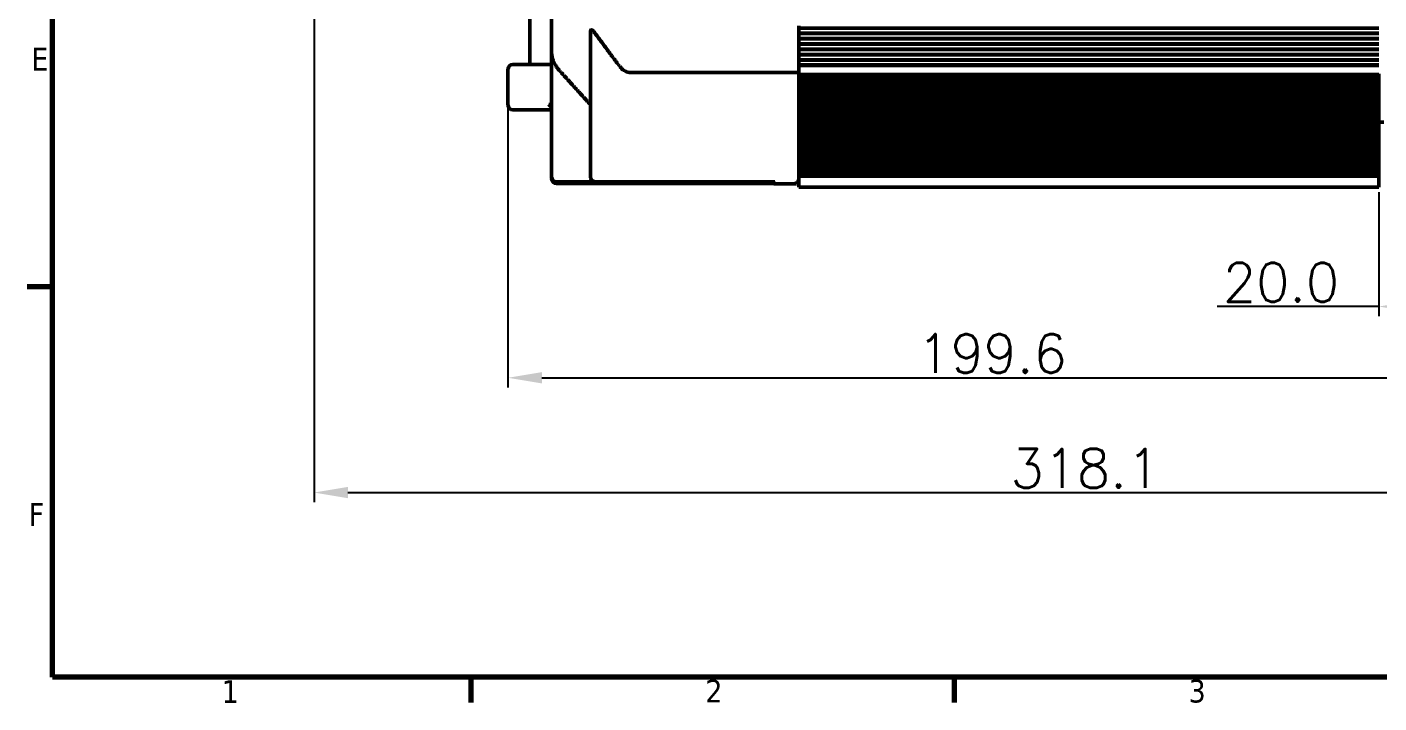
# Model space of a CAD drawing. Header units: millimetres. Extents: x 36 to 1832, y -86 to 592.
# Drawn here: x 44.6 to 323.4, y 35.7 to 175.2 of the extents above; entities that cross this region are included whole.
import ezdxf

# ---------------------------------------------------------------- set-up
doc = ezdxf.new("R2010")
doc.units = ezdxf.units.MM
for name, color, linetype, lineweight in [('경계(ISO)', 7, 'Continuous', 70), ('외형선', 7, 'Continuous', 35), ('외형선(ISO)', 7, 'Continuous', 50)]:
    doc.layers.add(name, color=color, linetype=linetype, lineweight=lineweight)
doc.styles.get("Standard").update_dxf_attribs({"font": 'romans.shx', "bigfont": 'whgtxt.shx'})
doc.styles.add('주 텍스트 (ISO)', font='')
doc.styles.get('주 텍스트 (ISO)').set_extended_font_data('Tahoma')
doc.dimstyles.new('Annotative', dxfattribs={"dimtxt": 8, "dimasz": 7, "dimexe": 2, "dimexo": 1, "dimgap": 1, "dimtad": 1, "dimdec": 1, "dimzin": 0, "dimdsep": 46, "dimtxsty": 'Standard', "dimcen": 0.09, "dimclrd": 7, "dimclre": 7, "dimadec": 0, "dimazin": 0, "dimtfac": 1, "dimtdec": 1, "dimtmove": 0, "dimatfit": 3, "dimfxl": 1, "dimtolj": 1, "dimtzin": 0, "dimarcsym": 0})

# ---------------------------------------------------------------- blocks, each defined once
blk = doc.blocks.new('*D25')
at = {"layer": 'Defpoints', "color": 0}
for p in [(323.41, 142.14), (343.41, 142.14), (343.41, 117.53)]:
    blk.add_point(p, dxfattribs=at)
at = {"layer": '외형선', "color": 7, "lineweight": -2}
for p, q in [((323.41, 141.14), (323.41, 115.53)), ((343.41, 141.14), (343.41, 115.53)), ((323.41, 117.53), (290.03, 117.53)), ((336.41, 117.53), (330.41, 117.53))]:
    blk.add_line(p, q, dxfattribs=at)
at = {"layer": '외형선', "color": 7}
for points in [[(330.41, 118.7), (330.41, 116.36), (323.41, 117.53)], [(336.41, 118.7), (336.41, 116.36), (343.41, 117.53)]]:
    blk.add_solid(points, dxfattribs=at)
at = {"layer": '외형선', "color": 0, "insert": (303.22, 122.53), "char_height": 8, "attachment_point": 5}
blk.add_mtext('\\A1;20.0', dxfattribs=at)
blk = doc.blocks.new('*D32')
at = {"layer": 'Defpoints', "color": 0}
for p in [(143.81, 161.41), (343.41, 141.81), (343.41, 102.83)]:
    blk.add_point(p, dxfattribs=at)
at = {"layer": '외형선', "color": 7, "lineweight": -2}
for p, q in [((143.81, 160.41), (143.81, 100.83)), ((343.41, 140.81), (343.41, 100.83)), ((150.81, 102.83), (336.41, 102.83))]:
    blk.add_line(p, q, dxfattribs=at)
at = {"layer": '외형선', "color": 7}
for points in [[(150.81, 103.99), (150.81, 101.66), (143.81, 102.83)], [(336.41, 103.99), (336.41, 101.66), (343.41, 102.83)]]:
    blk.add_solid(points, dxfattribs=at)
at = {"layer": '외형선', "color": 0, "insert": (243.61, 107.83), "char_height": 8, "attachment_point": 5}
blk.add_mtext('\\A1;199.6', dxfattribs=at)
blk = doc.blocks.new('*D33')
at = {"layer": 'Defpoints', "color": 0}
for p in [(421.91, 214.64), (103.81, 182.05), (421.91, 79.14)]:
    blk.add_point(p, dxfattribs=at)
at = {"layer": '외형선', "color": 7, "lineweight": -2}
for p, q in [((421.91, 213.64), (421.91, 77.14)), ((103.81, 181.05), (103.81, 77.14)), ((110.81, 79.14), (414.91, 79.14))]:
    blk.add_line(p, q, dxfattribs=at)
at = {"layer": '외형선', "color": 7}
for points in [[(110.81, 80.31), (110.81, 77.97), (103.81, 79.14)], [(414.91, 80.31), (414.91, 77.97), (421.91, 79.14)]]:
    blk.add_solid(points, dxfattribs=at)
at = {"layer": '외형선', "color": 0, "insert": (262.86, 84.14), "char_height": 8, "attachment_point": 5}
blk.add_mtext('\\A1;318.1', dxfattribs=at)
blk = doc.blocks.new('경계 Default Border')
at = {"layer": '경계(ISO)'}
for p, q in [((10, 70), (6.1, 70)), ((74.25, 10), (74.25, 6.1)), ((148.5, 10), (148.5, 6.1))]:
    blk.add_line(p, q, dxfattribs=at)
at = {"layer": '경계(ISO)', "flags": 128}
blk.add_lwpolyline([(10, 10), (10, 410), (584, 410), (584, 10), (10, 10)], dxfattribs=at)
at = {"layer": '경계(ISO)', "char_height": 3.5, "attachment_point": 7, "style": '주 텍스트 (ISO)'}
for s, insert in [('E', (6.78, 103.25)), ('F', (6.36, 33.25)), ('1', (35.98, 6.02)), ('2', (110.29, 6.1)), ('3', (184.51, 6.03))]:
    blk.add_mtext(s, dxfattribs=dict(at, insert=insert))

msp = doc.modelspace()

# ---------------------------------------------------------------- linework, layer by layer
at = {"layer": '외형선(ISO)'}
for p, q in [((152.81, 169.86), (152.81, 195.68)), ((148.31, 181.7), (148.31, 167.5)), ((160.81, 174.32), (160.81, 145.41)), ((203.81, 165.84), (203.81, 175.44)), ((323.41, 175), (203.81, 175)), ((323.41, 173.98), (203.81, 173.98)), ((323.41, 173.9), (203.81, 173.9)), ((323.41, 172.88), (203.81, 172.88)), ((323.41, 172.8), (203.81, 172.8)), ((323.41, 171.78), (203.81, 171.78)), ((323.41, 171.71), (203.81, 171.71)), ((323.41, 170.68), (203.81, 170.68)), ((323.41, 170.61), (203.81, 170.61)), ((144.81, 167.5), (152.81, 167.5)), ((152.81, 169.86), (152.81, 145.29)), ((323.41, 169.58), (203.81, 169.58)), ((323.41, 169.51), (203.81, 169.51)), ((323.41, 168.48), (203.81, 168.48)), ((323.41, 168.41), (203.81, 168.41)), ((323.41, 167.38), (203.81, 167.38)), ((323.41, 167.31), (203.81, 167.31)), ((143.81, 166.5), (143.81, 161.41)), ((169.05, 165.84), (203.81, 165.84)), ((203.81, 165.84), (203.81, 165.07)), ((323.41, 165.42), (203.81, 165.42)), ((203.81, 165.07), (203.81, 164.67)), ((203.81, 164.67), (203.81, 164.29)), ((323.41, 164.67), (203.81, 164.67)), ((323.41, 165.42), (323.41, 165.56)), ((323.41, 164.67), (323.41, 165.42)), ((323.41, 163.92), (323.41, 164.67)), ((203.81, 164.29), (203.81, 163.56)), ((323.41, 163.92), (203.81, 163.92)), ((203.81, 163.56), (203.81, 163.17)), ((203.81, 163.17), (203.81, 162.8)), ((323.41, 163.17), (203.81, 163.17)), ((203.81, 162.8), (203.81, 162.05)), ((323.41, 162.42), (203.81, 162.42)), ((203.81, 162.05), (203.81, 161.67)), ((323.41, 163.17), (323.41, 163.92)), ((323.41, 162.42), (323.41, 163.17)), ((323.41, 161.67), (323.41, 162.42)), ((143.81, 159.14), (143.81, 161.41)), ((152.81, 159.26), (152.25, 159.26)), ((152.81, 158.7), (152.25, 159.26)), ((152.49, 159.01), (152.81, 158.69)), ((203.81, 161.67), (203.81, 161.3)), ((323.41, 161.67), (203.81, 161.67)), ((203.81, 161.3), (203.81, 160.54)), ((323.41, 160.92), (203.81, 160.92)), ((203.81, 160.54), (203.81, 160.17)), ((203.81, 160.17), (203.81, 159.81)), ((323.41, 160.17), (203.81, 160.17)), ((203.81, 159.81), (203.81, 159.03)), ((323.41, 159.42), (203.81, 159.42)), ((203.81, 159.03), (203.81, 158.67)), ((323.41, 160.92), (323.41, 161.67)), ((323.41, 160.17), (323.41, 160.92)), ((323.41, 159.42), (323.41, 160.17)), ((323.41, 158.67), (323.41, 159.42)), ((144.81, 158.14), (152.81, 158.14)), ((203.81, 158.67), (203.81, 158.32)), ((323.41, 158.67), (203.81, 158.67)), ((203.81, 158.32), (203.81, 157.53)), ((323.41, 157.92), (203.81, 157.92)), ((203.81, 157.53), (203.81, 157.17)), ((203.81, 157.17), (203.81, 156.83)), ((323.41, 157.17), (203.81, 157.17)), ((203.81, 156.83), (203.81, 156.02)), ((323.41, 156.42), (203.81, 156.42)), ((323.41, 157.92), (323.41, 158.67)), ((323.41, 157.17), (323.41, 157.92)), ((323.41, 156.42), (323.41, 157.17)), ((323.41, 155.67), (323.41, 156.42)), ((203.81, 156.02), (203.81, 155.67)), ((203.81, 155.67), (203.81, 155.33)), ((323.41, 155.67), (203.81, 155.67)), ((203.81, 155.33), (203.81, 154.51)), ((323.41, 154.92), (203.81, 154.92)), ((203.81, 154.51), (203.81, 154.17)), ((203.81, 154.17), (203.81, 153.84)), ((323.41, 154.17), (203.81, 154.17)), ((203.81, 153.84), (203.81, 153)), ((323.41, 153.42), (203.81, 153.42)), ((323.41, 154.92), (323.41, 155.67)), ((324.41, 155.58), (323.41, 155.58)), ((323.41, 154.17), (323.41, 154.92)), ((323.41, 153.42), (323.41, 154.17)), ((323.41, 152.67), (323.41, 153.42)), ((203.81, 153), (203.81, 152.67)), ((203.81, 152.67), (203.81, 152.35)), ((323.41, 152.67), (203.81, 152.67)), ((203.81, 152.35), (203.81, 151.49)), ((323.41, 151.92), (203.81, 151.92)), ((203.81, 151.49), (203.81, 151.17)), ((203.81, 151.17), (203.81, 150.86)), ((323.41, 151.17), (203.81, 151.17)), ((203.81, 150.86), (203.81, 149.99)), ((323.41, 151.92), (323.41, 152.67)), ((323.41, 151.17), (323.41, 151.92)), ((323.41, 150.42), (323.41, 151.17)), ((323.41, 150.42), (203.81, 150.42)), ((203.81, 149.99), (203.81, 149.67)), ((203.81, 149.67), (203.81, 149.37)), ((323.41, 149.67), (203.81, 149.67)), ((203.81, 149.37), (203.81, 148.48)), ((323.41, 148.92), (203.81, 148.92)), ((203.81, 148.48), (203.81, 148.17)), ((203.81, 148.17), (203.81, 147.87)), ((323.41, 148.17), (203.81, 148.17)), ((203.81, 147.87), (203.81, 146.97)), ((323.41, 149.67), (323.41, 150.42)), ((323.41, 148.92), (323.41, 149.67)), ((323.41, 148.17), (323.41, 148.92)), ((323.41, 147.42), (323.41, 148.17)), ((152.81, 144.29), (152.81, 145.29)), ((160.81, 144.41), (160.81, 145.41)), ((323.41, 147.42), (203.81, 147.42)), ((203.81, 146.97), (203.81, 146.67)), ((203.81, 146.67), (203.81, 146.38)), ((323.41, 146.67), (203.81, 146.67)), ((203.81, 146.38), (203.81, 145.46)), ((323.41, 145.92), (203.81, 145.92)), ((203.81, 145.46), (203.81, 145.17)), ((203.81, 145.17), (203.81, 144.78)), ((323.41, 145.17), (203.81, 145.17)), ((323.41, 146.67), (323.41, 147.42)), ((323.41, 145.92), (323.41, 146.67)), ((323.41, 145.17), (323.41, 145.92)), ((323.41, 144.42), (323.41, 145.17)), ((152.81, 144.29), (152.81, 144.26)), ((152.81, 144), (152.81, 144.26)), ((152.81, 144.26), (152.81, 144.26)), ((152.81, 144), (152.81, 143.93)), ((152.81, 143.93), (152.81, 143.93)), ((153.81, 143.26), (198.81, 143.26)), ((153.81, 142.93), (198.81, 142.93)), ((160.81, 144.41), (160.81, 144.3)), ((168.1, 143.26), (168.31, 143.04)), ((168.31, 143.05), (168.1, 143.26)), ((168.13, 143.26), (168.31, 143.07)), ((168.31, 143.08), (168.13, 143.26)), ((168.31, 143.11), (168.16, 143.26)), ((168.16, 143.26), (168.31, 143.1)), ((168.31, 143.14), (168.19, 143.26)), ((168.19, 143.26), (168.31, 143.13)), ((168.31, 143.17), (168.22, 143.26)), ((168.22, 143.26), (168.31, 143.16)), ((168.24, 143.26), (168.31, 143.19)), ((168.31, 143.2), (168.25, 143.26)), ((168.31, 143.2), (198.81, 143.2)), ((168.31, 143.19), (168.31, 143.2)), ((168.31, 143.19), (198.81, 143.19)), ((168.31, 143.17), (198.81, 143.17)), ((168.31, 143.16), (168.31, 143.17)), ((168.31, 143.16), (198.81, 143.16)), ((168.31, 143.14), (198.81, 143.14)), ((168.31, 143.13), (168.31, 143.14)), ((168.31, 143.13), (198.81, 143.13)), ((168.31, 143.11), (198.81, 143.11)), ((168.31, 143.1), (168.31, 143.11)), ((168.31, 143.1), (198.81, 143.1)), ((168.31, 143.08), (198.81, 143.08)), ((168.31, 143.07), (168.31, 143.08)), ((168.31, 143.07), (198.81, 143.07)), ((168.31, 143.05), (198.81, 143.05)), ((168.31, 143.04), (168.31, 143.05)), ((168.31, 143.04), (198.81, 143.04)), ((203.31, 142.87), (198.81, 142.87)), ((203.31, 142.87), (203.31, 143.31)), ((203.31, 143.31), (203.81, 143.31)), ((203.31, 142.87), (203.31, 142.87)), ((203.81, 144.78), (203.81, 144.16)), ((323.41, 144.42), (203.81, 144.42)), ((203.81, 144.16), (203.81, 143.14)), ((203.81, 142.14), (203.81, 143.14)), ((323.41, 143.14), (323.41, 144.42)), ((323.41, 143.14), (323.41, 142.14)), ((323.41, 142.14), (203.81, 142.14))]:
    msp.add_line(p, q, dxfattribs=at)
for centre, start, end in [((144.81, 166.5), 90, 180), ((144.81, 159.14), 180, 270), ((153.81, 144.26), 180, 270), ((153.81, 143.93), 180, 270), ((198.81, 143.87), 250.0943, 270)]:
    msp.add_arc(centre, 1, start, end, dxfattribs=at)
for centre, major_axis, ratio, start_param, end_param in [((79.31, 232.14), (74, -74), 0.002489, 0.151691, 0.172222), ((198.81, 144.2), (1, 0), 0.999988, 4.36504, 4.712389), ((198.81, 144.17), (1, 0), 0.999988, 4.500308, 4.712389), ((198.81, 144.14), (1, 0), 0.999988, 4.500308, 4.712389), ((198.81, 144.11), (1, 0), 0.999988, 4.500308, 4.712389), ((198.81, 144.08), (1, 0), 0.999988, 4.500308, 4.712389), ((198.81, 144.05), (1, 0), 0.999988, 4.500308, 4.712389)]:
    msp.add_ellipse(centre, major_axis=major_axis, ratio=ratio, start_param=start_param, end_param=end_param, dxfattribs=at)
for points, knots in [([(160.81, 174.32), (160.81, 174.4), (160.82, 174.47), (160.86, 174.55), (160.88, 174.58), (160.93, 174.61), (160.96, 174.62), (161.03, 174.62), (161.07, 174.61), (161.16, 174.57), (161.2, 174.54), (161.24, 174.51), (161.38, 174.41), (161.51, 174.27), (161.7, 174.04), (161.76, 173.97), (161.81, 173.89)], [-0.1033305, -0.1033305, -0.1033305, -0.1033305, -0.0691349, -0.0691349, -0.0520072, -0.0520072, -0.0348796, -0.0348796, -0.0174398, -0.0174398, 0, 0, 0, 0.0576512, 0.0576512, 0.0839115, 0.0839115, 0.0839115, 0.0839115]), ([(153.81, 167.01), (153.77, 167.08), (153.72, 167.14), (153.47, 167.54), (153.28, 167.9), (152.92, 168.79), (152.81, 169.31), (152.81, 169.86), (152.81, 169.86), (152.81, 169.86)], [1.3396973, 1.3396973, 1.3396973, 1.3396973, 1.3864902, 1.3864902, 1.6127602, 1.6127602, 1.9049065, 1.9049065, 1.906512, 1.906512, 1.906512, 1.906512]), ([(169.05, 165.84), (168.72, 165.84), (168.32, 165.93), (167.67, 166.25), (167.3, 166.54), (167.01, 166.89), (166.97, 166.94), (166.93, 166.99)], [0, 0, 0, 0, 0.1014463, 0.1014463, 0.2183133, 0.2183133, 0.2369418, 0.2369418, 0.2369418, 0.2369418]), ([(161.81, 143.29), (161.68, 143.29), (161.54, 143.32), (161.28, 143.43), (161.16, 143.52), (160.99, 143.71), (160.93, 143.81), (160.84, 144.04), (160.81, 144.17), (160.81, 144.3)], [0, 0, 0, 0, 0.0665288, 0.0665288, 0.1330576, 0.1330576, 0.1783983, 0.1783983, 0.223739, 0.223739, 0.223739, 0.223739])]:
    msp.add_open_spline(points, degree=3, knots=knots, dxfattribs=at)
for points, weights in [([(161.81, 173.89), (164.23, 170.55), (166.93, 166.99)], [1.00041501436, 1.00122882377, 1.00033271412]), ([(154.28, 166.41), (157.37, 162.96), (160.81, 159.2)], [1.00104194715, 1.00295916887, 1.00265809779])]:
    msp.add_rational_spline(points, weights, degree=2, dxfattribs=at)
for points in [[(154.28, 166.41), (154.11, 166.59), (153.96, 166.8), (153.81, 167.01)], [(198.81, 143), (198.72, 143), (198.62, 143.01), (198.52, 143.04)], [(198.81, 143.26), (198.81, 143.26), (198.81, 143.26), (198.81, 143.26)], [(198.81, 142.93), (198.81, 142.93), (198.81, 142.93), (198.81, 142.93)]]:
    msp.add_open_spline(points, degree=3, dxfattribs=at)

# ---------------------------------------------------------------- block references
at = {"xscale": 1.342575, "yscale": 1.342575, "zscale": 1.342575}
msp.add_blockref('경계 Default Border', (36.44, 27.62), dxfattribs=at)

# ---------------------------------------------------------------- dimensions: what is measured, and where the dimension line sits
at = {"layer": '외형선'}
for base, p1, p2, picture, middle in [((421.91, 79.14), (103.81, 182.05), (421.91, 214.64), '*D33', (262.86, 84.14)), ((343.41, 102.83), (143.81, 161.41), (343.41, 141.81), '*D32', (243.61, 107.83))]:
    dim = msp.add_linear_dim(base=base, p1=p1, p2=p2, dimstyle='Annotative', dxfattribs=at)
    dim.commit()
    dim.dimension.update_dxf_attribs({"geometry": picture, "text_midpoint": middle})
dim = msp.add_linear_dim(base=(343.41, 117.53), p1=(323.41, 142.14), p2=(343.41, 142.14), dimstyle='Annotative', dxfattribs=at)
dim.commit()
dim.dimension.update_dxf_attribs({"geometry": '*D25', "text_midpoint": (303.22, 117.53), "dimtype": 128})

doc.saveas('drawing.dxf')
